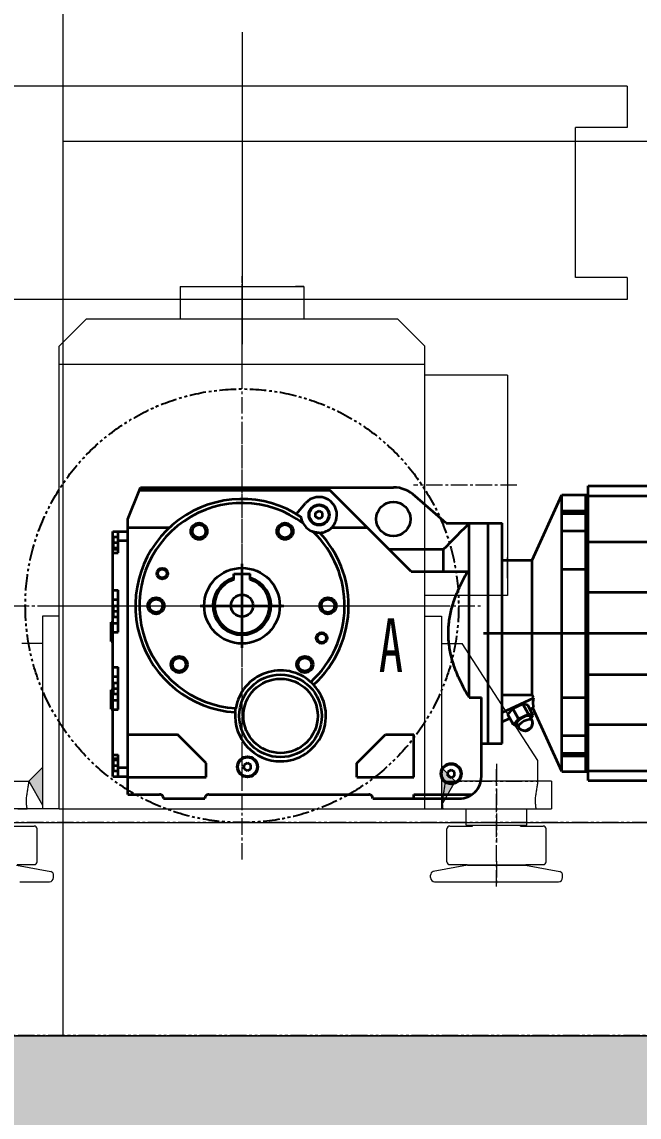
# Model space of a CAD drawing. Header units: millimetres. Extents: x -50460 to 50460, y -35640 to 35640.
# Drawn here: x -32865 to -32416, y 20405 to 21201 of the extents above; entities that cross this region are included whole.
import ezdxf

# ---------------------------------------------------------------- set-up
doc = ezdxf.new("R2010")
doc.units = ezdxf.units.MM
for name, pattern in [('双点画线', [22, 12, -2, 2, -2, 2, -2]), ('点画线', [18, 12, -2, 2, -2]), ('虚线', [2, 1, -1])]:
    doc.linetypes.add(name, pattern=pattern)
for name, color, linetype, lineweight in [('7', 30, '双点画线', 18), ('CDRAFT0', 7, 'Continuous', 15), ('EB0', 7, 'Continuous', 15), ('EB0_1', 7, 'Continuous', 15), ('loading', 57, 'Continuous', 18), ('RackFrame', 5, 'Continuous', 18), ('中心线层', 1, '点画线', 18), ('剖面线层', 6, 'Continuous', 18), ('尺寸线层', 4, 'Continuous', 18), ('粗实线层', 7, 'Continuous', 15), ('虚线层', 100, '虚线', 18)]:
    doc.layers.add(name, color=color, linetype=linetype, lineweight=lineweight)
doc.styles.add('标准', font='', dxfattribs={"width": 0.667})
doc.styles.get('标准').set_extended_font_data('宋体')

# ---------------------------------------------------------------- blocks, each defined once
blk = doc.blocks.new('*X245')
at = {"layer": '剖面线层', "linetype": 'Continuous', "lineweight": 18}
h = blk.add_hatch(dxfattribs=at)
h.set_pattern_fill('AR-CONC', color=256, style=0)
h.set_pattern_definition([(50, (0, 0), (182.18467, -15.9391), [19.05, -209.55]), (355, (0, 0), (-35.2428, 191.05664), [15.24, -167.64]), (100.451, (15.18, -1.33), (146.9425, 175.1167), [16.19, -178.09]), (46.1842, (0, 50.8), (271.07904, -42.0423), [28.575, -314.325]), (96.6356, (22.6, 47.3), (237.4042, 247.4256), [24.285, -267.135]), (351.184, (0, 50.8), (237.4046, 247.4251), [22.86, -251.46]), (21, (25.4, 38.1), (151.61488, -102.26552), [19.05, -209.55]), (326, (25.4, 38.1), (61.80203, 184.18797), [15.24, -167.64]), (71.4514, (38.03, 29.58), (213.4165, 81.92286), [16.19, -178.09]), (37.5, (0, 0), (3.0886, 84.55504), [0, -165.608, 0, -170.18, 0, -168.275]), (7.5, (0, 0), (66.81966, 100.18057), [0, -97.028, 0, -161.798, 0, -64.135]), (-32.5, (-56.64, 0), (135.590595, -5.728744), [0, -63.5, 0, -198.12, 0, -262.89]), (-42.5, (-82.04, 0), (148.12918, 25.4265), [0, -82.55, 0, -131.572, 0, -186.69])])
edge = h.paths.add_edge_path(flags=0)
edge.add_spline(control_points=[(-64667.56, -100), (-64658.88, -84.4), (-64651.17, -66.3), (-64650.02, -48.67)], knot_values=[0, 0, 0, 0, 54.680686, 54.680686, 54.680686, 54.680686], weights=[1, 1, 1, 1], degree=3, periodic=0)
edge.add_spline(control_points=[(-64650.02, -48.67), (-64649.79, -45.22), (-64650, -15.56), (-64687.48, 29.82), (-64674.52, 80.02), (-64667.56, 100)], knot_values=[0, 0, 0, 0, 10.510768, 91.048565, 154.862088, 154.862088, 154.862088, 154.862088], weights=[1, 1, 1, 1, 1, 1], degree=3, periodic=0)
edge.add_line((-64667.56, 100), (-10066.82, 100))
edge.add_spline(control_points=[(-10066.82, 100), (-10073.78, 80.02), (-10086.74, 29.82), (-10036.22, -31.33), (-10056.44, -81.36), (-10066.82, -100)], knot_values=[0, 0, 0, 0, 64.069741, 144.930907, 209.542774, 209.542774, 209.542774, 209.542774], weights=[1, 1, 1, 1, 1, 1], degree=3, periodic=0)
edge.add_line((-10066.82, -100), (-64667.56, -100))
at = {"layer": '7', "linetype": '双点画线', "lineweight": 25}
blk.add_line((-10066.82, 100), (-64667.56, 100), dxfattribs=at)
blk = doc.blocks.new('*X253')
at = {"layer": '尺寸线层'}
for p, q in [((-54087, 77.5), (0, 77.5)), ((-54087, -77.5), (0, -77.5))]:
    blk.add_line(p, q, dxfattribs=at)
blk = doc.blocks.new('*X859')
at = {"layer": 'EB0_1'}
for p, q in [((2940, 130), (2010, 130)), ((2940, 130), (2940, 100)), ((2902.48, -9), (2902.48, 100)), ((2940, 100), (2902.48, 100)), ((2940, -9), (2902.48, -9)), ((2940, -9), (2940, -25)), ((2940, -25), (2437.59, -25))]:
    blk.add_line(p, q, dxfattribs=at)
at = {"layer": '中心线层'}
for p, q in [((2660, 169.1), (2660, -57.38)), ((2660, 159.71), (2660, -52.84))]:
    blk.add_line(p, q, dxfattribs=at)
blk = doc.blocks.new('*X863')
at = {"layer": 'CDRAFT0', "color": 1, "linetype": 'Continuous', "lineweight": 35}
for p, q in [((-83, 63), (-74.51545, 84)), ((-74.51545, 84), (-73.707397, 86)), ((-74.51545, 84), (63.799999, 84)), ((-73.707397, 86), (110, 86)), ((122.900002, 24.9), (63.799999, 84)), ((148.300003, 60), (125.953758, 79.567368)), ((211, 33), (232.5, 80.5)), ((232.5, 80.5), (251.5, 80.5)), ((232.5, -120.5), (232.5, 80.5)), ((250, -120.5), (250, 80.5)), ((251.5, 87), (481, 87)), ((251.5, -127), (251.5, 87)), ((251.5, 79.831932), (481, 79.831932)), ((39.517685, 66.667854), (46.087379, 74.410706)), ((43.098392, 64.403358), (43.097393, 64.411682)), ((43.101448, 64.378624), (43.098392, 64.403358)), ((43.106647, 64.337852), (43.101448, 64.378624)), ((43.11409, 64.28141), (43.106647, 64.337852)), ((43.123848, 64.209801), (43.11409, 64.28141)), ((43.135994, 64.124443), (43.123848, 64.209801)), ((43.150688, 64.026291), (43.135994, 64.124443)), ((43.168091, 63.916164), (43.150688, 64.026291)), ((43.188385, 63.794888), (43.168091, 63.916164)), ((43.211792, 63.662895), (43.188385, 63.794888)), ((43.238888, 63.518909), (43.211792, 63.662895)), ((53.5, 67.443375), (56, 68.886749)), ((53.5, 64.556625), (53.5, 67.443375)), ((56, 63.113247), (53.5, 64.556625)), ((58.5, 67.443375), (56, 68.886749)), ((56, 63.113247), (58.5, 64.556625)), ((58.5, 64.556625), (58.5, 67.443375)), ((232.5, 69.013664), (251.5, 69.013664)), ((232.5, 67.077187), (251.5, 67.077187)), ((-83, -137.100006), (-83, 63)), ((-83, 56.82687), (-52.696838, 56.82687)), ((43.270195, 63.362808), (43.238888, 63.518909)), ((43.306206, 63.194653), (43.270195, 63.362808)), ((43.347416, 63.014519), (43.306206, 63.194653)), ((43.394318, 62.822464), (43.347416, 63.014519)), ((43.447235, 62.619232), (43.394318, 62.822464)), ((43.506577, 62.405727), (43.447235, 62.619232)), ((43.573032, 62.18203), (43.506577, 62.405727)), ((43.647289, 61.948223), (43.573032, 62.18203)), ((43.730045, 61.70438), (43.647289, 61.948223)), ((43.821987, 61.450584), (43.730045, 61.70438)), ((43.923729, 61.187134), (43.821987, 61.450584)), ((44.033913, 60.919331), (43.923729, 61.187134)), ((44.152008, 60.649643), (44.033913, 60.919331)), ((44.278259, 60.378365), (44.152008, 60.649643)), ((44.412895, 60.105782), (44.278259, 60.378365)), ((44.556168, 59.832199), (44.412895, 60.105782)), ((65.211449, 56.827011), (65.547836, 57.177547)), ((65.211609, 56.82687), (90.973129, 56.82687)), ((65.547836, 57.177547), (65.872757, 57.542549)), ((65.872757, 57.542549), (66.184853, 57.921185)), ((66.184853, 57.921185), (66.483116, 58.312359)), ((66.483116, 58.312359), (66.766708, 58.714863)), ((66.766708, 58.714863), (67.034782, 59.127487)), ((67.034782, 59.127487), (67.286491, 59.549026)), ((67.286491, 59.549026), (67.521187, 59.978359)), ((67.521187, 59.978359), (67.738571, 60.414185)), ((67.738571, 60.414185), (67.9384, 60.855061)), ((67.9384, 60.855061), (68.120407, 61.299541)), ((68.120445, 61.29953), (68.120461, 61.29953)), ((148.300003, 60), (189, 60)), ((159.164368, 53.833286), (162.023849, 56.705109)), ((162.023849, 56.705109), (165, 59.693161)), ((165, -66.636894), (165, 60)), ((179, -100), (179, 60)), ((189, -100), (189, 60)), ((-94, 54), (-83, 54)), ((-94, -124), (-94, 54)), ((-93.5, 50), (-90, 50)), ((-93.5, 46), (-93.5, 50)), ((-90, 47.5), (-90, 54)), ((52.033653, 53.619736), (51.778042, 53.704552)), ((52.286987, 53.541431), (52.033653, 53.619736)), ((52.537853, 53.469421), (52.286987, 53.541431)), ((52.786053, 53.4035), (52.537853, 53.469421)), ((53.031391, 53.343456), (52.786053, 53.4035)), ((53.273682, 53.289082), (53.031391, 53.343456)), ((53.512726, 53.240158), (53.273682, 53.289082)), ((53.748302, 53.196491), (53.512726, 53.240158)), ((53.976776, 53.158333), (53.748302, 53.196491)), ((54.195786, 53.125618), (53.976776, 53.158333)), ((54.405342, 53.097893), (54.195786, 53.125618)), ((54.605469, 53.074703), (54.405342, 53.097893)), ((54.796185, 53.055595), (54.605469, 53.074703)), ((54.977509, 53.040115), (54.796185, 53.055595)), ((55.149464, 53.027805), (54.977509, 53.040115)), ((55.312061, 53.018215), (55.149464, 53.027805)), ((55.46484, 53.010983), (55.312061, 53.018215)), ((55.607475, 53.005836), (55.46484, 53.010983)), ((55.739956, 53.002483), (55.607475, 53.005836)), ((55.862282, 53.000626), (55.739956, 53.002483)), ((55.974442, 52.999966), (55.862282, 53.000626)), ((55.974442, 52.999966), (56.076431, 53.000217)), ((56.076431, 53.000217), (56.1684, 53.001087)), ((56.1684, 53.001087), (56.251007, 53.002415)), ((56.251007, 53.002415), (56.323967, 53.004025)), ((56.323967, 53.004025), (56.386856, 53.005753)), ((56.386856, 53.005753), (56.439232, 53.007423)), ((56.439232, 53.007423), (56.480412, 53.008865)), ((56.480412, 53.008865), (56.51004, 53.009987)), ((56.51004, 53.009987), (56.527939, 53.010712)), ((56.527939, 53.010712), (56.533947, 53.010971)), ((151.221649, 45.850643), (153.769226, 48.412025)), ((153.769226, 48.412025), (156.414886, 51.070992)), ((156.414886, 51.070992), (159.164368, 53.833286)), ((232.5, 54.349266), (251.5, 54.349266)), ((-94, 41), (-90, 41)), ((-93.5, 46), (-90, 46)), ((-93.5, 42), (-93.5, 46)), ((-93.5, 42), (-90, 42)), ((-90, 47.5), (-83, 47.5)), ((-90, 38.400658), (-90, 47.5)), ((106.800331, 40.999672), (146.399994, 40.999672)), ((146.399994, 40.999672), (148.766891, 43.381508)), ((146.399994, 24.9), (146.399994, 40.999672)), ((148.766891, 43.381508), (151.221649, 45.850643)), ((251.5, 46.366024), (481, 46.366024)), ((-94, 38.400658), (-90, 38.400658)), ((189, 33), (211, 33)), ((211, -64.810318), (211, 33)), ((0, -30.5), (0, 30.5)), ((122.900002, 24.9), (164.000061, 24.9)), ((163.131836, 23.354158), (164.000061, 24.9)), ((232.5, 26.65638), (251.5, 26.65638)), ((-6, 23.299999), (6, 23.299999)), ((-6, 19.078785), (-6, 23.299999)), ((6, 19.078785), (6, 23.299999)), ((158.625626, 14.579378), (159.297607, 15.987962)), ((159.297607, 15.987962), (160.000046, 17.416662)), ((160.000046, 17.416662), (160.73378, 18.866522)), ((160.73378, 18.866522), (161.49971, 20.338629)), ((161.49971, 20.338629), (162.298721, 21.834112)), ((162.298721, 21.834112), (163.131836, 23.354158)), ((-94, 11.299782), (-90, 11.299782)), ((-90, -19.299782), (-90, 11.299782)), ((155.697144, 7.804441), (156.22757, 9.12674)), ((156.22757, 9.12674), (156.785004, 10.464502)), ((156.785004, 10.464502), (157.370041, 11.818595)), ((157.370041, 11.818595), (157.983353, 13.18991)), ((157.983353, 13.18991), (158.625626, 14.579378)), ((251.5, 9.831527), (481, 9.831527)), ((-94, 4.660254), (-90, 4.660254)), ((-93.5, 0), (-90, 0)), ((-93.5, -4), (-93.5, 0)), ((-30.5, 0), (30.5, 0)), ((152.69606, -1.085554), (153.051758, 0.150468)), ((153.051758, 0.150468), (153.431107, 1.396621)), ((153.431107, 1.396621), (153.834473, 2.6536)), ((153.834473, 2.6536), (154.262314, 3.922124)), ((154.262314, 3.922124), (154.715042, 5.202929)), ((154.715042, 5.202929), (155.193161, 6.496774)), ((155.193161, 6.496774), (155.697144, 7.804441)), ((-93.5, -4), (-90, -4)), ((-93.5, -8), (-93.5, -4)), ((151.040009, -8.326005), (151.260529, -7.136995)), ((151.260529, -7.136995), (151.502899, -5.94172)), ((151.502899, -5.94172), (151.767365, -4.739568)), ((151.767365, -4.739568), (152.054184, -3.529916)), ((152.054184, -3.529916), (152.363647, -2.312128)), ((152.363647, -2.312128), (152.69606, -1.085554)), ((-95, -12), (-93.999954, -12)), ((-95, -26), (-95, -12)), ((-94, -12.660254), (-90, -12.660254)), ((-93.5, -8), (-90, -8)), ((150.092926, -16.523113), (150.165283, -15.361572)), ((150.165283, -15.361572), (150.258453, -14.197816)), ((150.258453, -14.197816), (150.372498, -13.031282)), ((150.372498, -13.031282), (150.507538, -11.861409)), ((150.507538, -11.861409), (150.663696, -10.687624)), ((150.663696, -10.687624), (150.841125, -9.50935)), ((150.841125, -9.50935), (151.040009, -8.326005)), ((-94, -19.299782), (-90, -19.299782)), ((150, -20), (150.010315, -18.841774)), ((150.010986, -21.19474), (150, -20)), ((150.010315, -18.841774), (150.04129, -17.682995)), ((150.04393, -22.390087), (150.010986, -21.19474)), ((150.04129, -17.682995), (150.092926, -16.523113)), ((150.098877, -23.586645), (150.04393, -22.390087)), ((150.175888, -24.785025), (150.098877, -23.586645)), ((175.45, -20), (253.55, -20)), ((179, -20), (250, -20)), ((238.45, -20), (492.55, -20)), ((-95, -26), (-93.999947, -26)), ((150.27504, -25.985836), (150.175888, -24.785025)), ((150.396423, -27.189695), (150.27504, -25.985836)), ((150.540161, -28.397224), (150.396423, -27.189695)), ((150.706421, -29.609051), (150.540161, -28.397224)), ((150.895355, -30.825808), (150.706421, -29.609051)), ((151.107162, -32.048141), (150.895355, -30.825808)), ((151.342072, -33.276699), (151.107162, -32.048141)), ((151.600327, -34.51215), (151.342072, -33.276699)), ((151.882172, -35.755169), (151.600327, -34.51215)), ((152.187943, -37.006443), (151.882172, -35.755169)), ((152.517929, -38.266674), (152.187943, -37.006443)), ((152.872513, -39.536587), (152.517929, -38.266674)), ((153.25206, -40.816917), (152.872513, -39.536587)), ((-94, -44.700218), (-90, -44.700218)), ((-90, -75.299782), (-90, -44.700218)), ((153.656998, -42.108421), (153.25206, -40.816917)), ((154.087738, -43.411877), (153.656998, -42.108421)), ((154.5448, -44.728085), (154.087738, -43.411877)), ((155.028656, -46.057865), (154.5448, -44.728085)), ((155.539871, -47.402069), (155.028656, -46.057865)), ((156.079025, -48.76157), (155.539871, -47.402069)), ((-94, -51.339745), (-90, -51.339745)), ((50.075371, -55.470879), (49.978085, -55.383671)), ((50.171944, -55.558155), (50.075371, -55.470879)), ((50.267654, -55.645336), (50.171944, -55.558155)), ((50.362373, -55.732292), (50.267654, -55.645336)), ((156.646744, -50.137283), (156.079025, -48.76157)), ((157.243683, -51.530144), (156.646744, -50.137283)), ((157.87056, -52.941128), (157.243683, -51.530144)), ((158.528107, -54.371243), (157.87056, -52.941128)), ((159.217133, -55.821545), (158.528107, -54.371243)), ((251.5, -49.831528), (481, -49.831528)), ((-95, -61), (-93.999992, -61)), ((-95, -68), (-95, -61)), ((-93.5, -56), (-90, -56)), ((-93.5, -64), (-93.5, -56)), ((-93.5, -60), (-90, -60)), ((50.455967, -55.818871), (50.362373, -55.732292)), ((50.548306, -55.904942), (50.455967, -55.818871)), ((50.639259, -55.990364), (50.548306, -55.904942)), ((50.728699, -56.074997), (50.639259, -55.990364)), ((50.816494, -56.158699), (50.728699, -56.074997)), ((50.902325, -56.241142), (50.816494, -56.158699)), ((50.985889, -56.321983), (50.902325, -56.241142)), ((51.067085, -56.401089), (50.985889, -56.321983)), ((51.145828, -56.478317), (51.067085, -56.401089)), ((51.222019, -56.553535), (51.145828, -56.478317)), ((51.29557, -56.626602), (51.222019, -56.553535)), ((51.366383, -56.697388), (51.29557, -56.626602)), ((51.434368, -56.765751), (51.366383, -56.697388)), ((51.499413, -56.831535), (51.434368, -56.765751)), ((51.561234, -56.894405), (51.499413, -56.831535)), ((51.619717, -56.954182), (51.561234, -56.894405)), ((51.674801, -57.010769), (51.619717, -56.954182)), ((51.72644, -57.064064), (51.674801, -57.010769)), ((51.774578, -57.113964), (51.72644, -57.064064)), ((51.81916, -57.160374), (51.774578, -57.113964)), ((51.860134, -57.203194), (51.81916, -57.160374)), ((51.897446, -57.242317), (51.860134, -57.203194)), ((51.931019, -57.277618), (51.897446, -57.242317)), ((51.960709, -57.30891), (51.931019, -57.277618)), ((51.986496, -57.336151), (51.960709, -57.30891)), ((52.008358, -57.359299), (51.986496, -57.336151)), ((52.026287, -57.378323), (52.008358, -57.359299)), ((52.04026, -57.393181), (52.026287, -57.378323)), ((52.050262, -57.403843), (52.04026, -57.393181)), ((52.056274, -57.410263), (52.050262, -57.403843)), ((52.058281, -57.412415), (52.056274, -57.410263)), ((159.938492, -57.293125), (159.217133, -55.821545)), ((160.693069, -58.787121), (159.938492, -57.293125)), ((161.481827, -60.304726), (160.693069, -58.787121)), ((162.305801, -61.847176), (161.481827, -60.304726)), ((163.166031, -63.415771), (162.305801, -61.847176)), ((164.063705, -65.011871), (163.166031, -63.415771)), ((-95, -75), (-95, -68)), ((-94, -68.660255), (-90, -68.660255)), ((-93.5, -64), (-90, -64)), ((165, -66.636894), (164.063705, -65.011871)), ((165, -66.636894), (174, -66.636894)), ((174, -124), (174, -66.636894)), ((189, -64.810318), (211, -64.810318)), ((189, -77.531898), (212.010666, -66.902359)), ((196.890549, -74.652306), (204.120117, -71.312683)), ((208.145035, -78.749771), (204.120117, -71.312683)), ((207.734894, -72.321655), (204.120117, -71.312683)), ((211.141769, -65.103928), (211, -64.810318)), ((211.284393, -65.399261), (211.141769, -65.103928)), ((211.427887, -65.696335), (211.284393, -65.399261)), ((211.57225, -65.995171), (211.427887, -65.696335)), ((211.717499, -66.295769), (211.57225, -65.995171)), ((211.863632, -66.59816), (211.717499, -66.295769)), ((211.740433, -70.159546), (211.758377, -69.527428)), ((211.740433, -70.783119), (211.740433, -70.159546)), ((211.758377, -71.398666), (211.740433, -70.783119)), ((211.758377, -69.527428), (211.794296, -68.886208)), ((211.794296, -72.006699), (211.758377, -71.398666)), ((211.794296, -68.886208), (211.848251, -68.235344)), ((211.848251, -68.235344), (211.920334, -67.574257)), ((212.010666, -66.902359), (211.863632, -66.59816)), ((211.920334, -67.574257), (212.010666, -66.902359)), ((232.5, -66.65638), (251.5, -66.65638)), ((-95, -75), (-93.999977, -75)), ((-94, -75.299782), (-90, -75.299782)), ((-4.893054, -77.345383), (-4.892819, -77.342453)), ((-4.892819, -77.342453), (-4.89211, -77.333672)), ((-4.89211, -77.333672), (-4.890923, -77.319061)), ((-4.890923, -77.319061), (-4.88925, -77.298653)), ((-4.88925, -77.298653), (-4.887087, -77.272453)), ((-4.887087, -77.272453), (-4.884429, -77.240562)), ((-4.884429, -77.240562), (-4.88126, -77.203049)), ((-4.88126, -77.203049), (-4.877567, -77.159973)), ((-4.877567, -77.159973), (-4.873333, -77.111412)), ((-4.873333, -77.111412), (-4.868547, -77.057442)), ((-4.868547, -77.057442), (-4.863205, -76.998306)), ((-4.863205, -76.998306), (-4.857285, -76.934135)), ((-4.857285, -76.934135), (-4.850769, -76.865044)), ((-4.850769, -76.865044), (-4.843634, -76.791153)), ((-4.843634, -76.791153), (-4.835859, -76.712578)), ((-4.835859, -76.712578), (-4.827423, -76.629425)), ((-4.827423, -76.629425), (-4.818306, -76.541824)), ((-4.818306, -76.541824), (-4.808486, -76.449898)), ((-4.808486, -76.449898), (-4.797958, -76.353935)), ((-4.797958, -76.353935), (-4.786729, -76.254356)), ((-4.786729, -76.254356), (-4.774788, -76.151329)), ((-4.774788, -76.151329), (-4.762125, -76.045013)), ((-4.762125, -76.045013), (-4.74873, -75.935585)), ((-4.74873, -75.935585), (-4.734591, -75.823212)), ((-4.734591, -75.823212), (-4.719698, -75.708054)), ((-4.719698, -75.708054), (-4.704041, -75.590286)), ((-4.704041, -75.590286), (-4.687612, -75.4701)), ((-4.687612, -75.4701), (-4.670458, -75.348068)), ((-4.670458, -75.348068), (-4.652613, -75.224518)), ((-4.652613, -75.224518), (-4.634095, -75.099655)), ((-4.634095, -75.099655), (-4.614921, -74.973663)), ((-4.614921, -74.973663), (-4.59511, -74.846725)), ((-4.59511, -74.846725), (-4.574679, -74.719048)), ((-4.574679, -74.719048), (-4.553645, -74.590813)), ((-4.553645, -74.590813), (-4.532027, -74.462212)), ((193.275757, -79.000908), (196.890549, -74.652306)), ((197.30069, -86.437988), (193.275757, -79.000908)), ((200.915466, -82.089394), (196.890549, -74.652306)), ((200.915466, -82.089394), (208.145035, -78.749771)), ((211.759827, -79.758743), (207.734894, -72.321655)), ((211.759827, -79.758743), (208.145035, -78.749771)), ((209.226074, -75.076973), (212.010666, -73.790657)), ((232.5, -120.5), (211.470764, -74.040054)), ((211.848251, -72.607719), (211.794296, -72.006699)), ((211.920334, -73.202209), (211.848251, -72.607719)), ((212.010666, -73.790657), (211.920334, -73.202209)), ((189, -84.420197), (194.766937, -81.756218)), ((197.30069, -86.437988), (200.915466, -82.089394)), ((200.579086, -87.353073), (197.30069, -86.437988)), ((201.034836, -88.19519), (199.693192, -85.716164)), ((210.708954, -82.959595), (209.36731, -80.480568)), ((210.074142, -81.786613), (211.759827, -79.758743)), ((210.879028, -83.304565), (210.708954, -82.959595)), ((210.832062, -87.547668), (210.993073, -87.165291)), ((211.022339, -83.661301), (210.879028, -83.304565)), ((210.993073, -87.165291), (211.126846, -86.757309)), ((211.138626, -84.029579), (211.022339, -83.661301)), ((211.126846, -86.757309), (211.220612, -86.367378)), ((211.226395, -84.405075), (211.138626, -84.029579)), ((211.220612, -86.367378), (211.284271, -85.96508)), ((211.285797, -84.790154), (211.226395, -84.405075)), ((211.284271, -85.96508), (211.297577, -85.838295)), ((211.31543, -85.177338), (211.285797, -84.790154)), ((211.297577, -85.838295), (211.31723, -85.509041)), ((211.31723, -85.509041), (211.31543, -85.177338)), ((251.5, -86.36602), (481, -86.36602)), ((-83, -93.474998), (-46.849998, -93.474998)), ((-26.1, -114.224998), (-46.849998, -93.474998)), ((83.5, -114.224998), (104.25, -93.474998)), ((104.25, -93.474998), (125, -93.474998)), ((125, -124.599998), (125, -93.474998)), ((201.230621, -88.526245), (201.034836, -88.19519)), ((201.450897, -88.841331), (201.230621, -88.526245)), ((201.695618, -89.140099), (201.450897, -88.841331)), ((201.961975, -89.418945), (201.695618, -89.140099)), ((202.251862, -89.679283), (201.961975, -89.418945)), ((202.559814, -89.91584), (202.251862, -89.679283)), ((202.836517, -90.09877), (202.559814, -89.91584)), ((203.12291, -90.26239), (202.836517, -90.09877)), ((203.236328, -90.320595), (203.12291, -90.26239)), ((203.607941, -90.48732), (203.236328, -90.320595)), ((203.985672, -90.622086), (203.607941, -90.48732)), ((204.400391, -90.733231), (203.985672, -90.622086)), ((204.808578, -90.807556), (204.400391, -90.733231)), ((204.903458, -90.820061), (204.808578, -90.807556)), ((205.11972, -90.841988), (204.903458, -90.820061)), ((205.329941, -90.854675), (205.11972, -90.841988)), ((205.533112, -90.858971), (205.329941, -90.854675)), ((205.533112, -90.858971), (205.728317, -90.855789)), ((205.728317, -90.855789), (206.031555, -90.836769)), ((206.031555, -90.836769), (206.24086, -90.813675)), ((206.24086, -90.813675), (206.438095, -90.784477)), ((206.438095, -90.784477), (206.623917, -90.750359)), ((206.623917, -90.750359), (206.79924, -90.712265)), ((206.79924, -90.712265), (206.874069, -90.694252)), ((206.874069, -90.694252), (207.010315, -90.658745)), ((207.010315, -90.658745), (207.140884, -90.621429)), ((207.140884, -90.621429), (207.266418, -90.582497)), ((207.266418, -90.582497), (207.387512, -90.542061)), ((207.387512, -90.542061), (207.517303, -90.495575)), ((207.517303, -90.495575), (207.642883, -90.447449)), ((207.642883, -90.447449), (207.764801, -90.397736)), ((207.764801, -90.397736), (207.88356, -90.346413)), ((207.88356, -90.346413), (207.998901, -90.293785)), ((207.998901, -90.293785), (208.112045, -90.239456)), ((208.112045, -90.239456), (208.223343, -90.183311)), ((208.223343, -90.183311), (208.33316, -90.125237)), ((208.33316, -90.125237), (208.441864, -90.065048)), ((208.441864, -90.065048), (208.549728, -90.002579)), ((208.549728, -90.002579), (208.657089, -89.937576)), ((208.657089, -89.937576), (208.764236, -89.869789)), ((208.764236, -89.869789), (208.872162, -89.798439)), ((208.872162, -89.798439), (208.980453, -89.723564)), ((208.980453, -89.723564), (209.089432, -89.644745)), ((209.089432, -89.644745), (209.199326, -89.561523)), ((209.199326, -89.561523), (209.299408, -89.482246)), ((209.299408, -89.482246), (209.40065, -89.398453)), ((209.40065, -89.398453), (209.503311, -89.309547)), ((209.503311, -89.309547), (209.607544, -89.214897)), ((209.607544, -89.214897), (209.663559, -89.162102)), ((209.663559, -89.162102), (209.791336, -89.036163)), ((209.791336, -89.036163), (209.921524, -88.899261)), ((209.921524, -88.899261), (210.053848, -88.750099)), ((210.053848, -88.750099), (210.187637, -88.587509)), ((210.187637, -88.587509), (210.369415, -88.344048)), ((210.369415, -88.344048), (210.478836, -88.182365)), ((210.478836, -88.182365), (210.586365, -88.009918)), ((210.586365, -88.009918), (210.69072, -87.826981)), ((210.69072, -87.826981), (210.790634, -87.633949)), ((210.790634, -87.633949), (210.832062, -87.547668)), ((232.5, -94.349266), (251.5, -94.349266)), ((174, -100), (189, -100)), ((-94, -108.400658), (-90, -108.400658)), ((-94, -111), (-90, -111)), ((-90, -117.5), (-90, -108.400658)), ((232.5, -107.077187), (251.5, -107.077187)), ((232.5, -109.013664), (251.5, -109.013664)), ((-93.5, -112), (-90, -112)), ((-93.5, -116), (-93.5, -112)), ((-93.5, -116), (-90, -116)), ((-93.5, -120), (-93.5, -116)), ((-90, -117.5), (-83, -117.5)), ((-90, -124), (-90, -117.5)), ((-26.1, -124.599998), (-26.1, -114.224998)), ((1.5, -115.556625), (4, -114.113251)), ((1.5, -118.443375), (1.5, -115.556625)), ((4, -119.886749), (1.5, -118.443375)), ((6.5, -115.556625), (4, -114.113251)), ((4, -119.886749), (6.5, -118.443375)), ((6.5, -118.443375), (6.5, -115.556625)), ((83.5, -124.599998), (83.5, -114.224998)), ((149.5, -120.556625), (152, -119.113251)), ((154.5, -120.556625), (152, -119.113251)), ((-94, -124), (-83, -124)), ((-93.5, -120), (-90, -120)), ((-83, -124.599998), (-26.1, -124.599998)), ((83.5, -124.599998), (125, -124.599998)), ((149.5, -123.443375), (149.5, -120.556625)), ((152, -124.886749), (149.5, -123.443375)), ((152, -124.886749), (154.5, -123.443375)), ((154.5, -123.443375), (154.5, -120.556625)), ((232.5, -120.5), (251.5, -120.5)), ((251.5, -119.831932), (481, -119.831932)), ((251.5, -127), (481, -127)), ((-83, -137.100006), (-59.900002, -137.100006)), ((-57, -140), (-27, -140)), ((-24.1, -137.100006), (92.099998, -137.100006)), ((95, -140), (125, -140)), ((125, -137.100006), (167.186401, -137.100006)), ((125, -140), (125, -137.100006)), ((125, -140), (158, -140))]:
    blk.add_line(p, q, dxfattribs=at)
for centre, radius in [((56, 66), 7.5), ((56, 66), 7), ((110, 63), 12.5), ((-31.25, 54.126588), 6), ((-31.25, 54.126588), 4.795), ((31.25, 54.126588), 6), ((31.25, 54.126588), 4.795), ((-57.948991, 23.412912), 4), ((-57.948991, 23.412912), 3.195), ((0, 0), 27.5), ((0, 0), 8), ((-62.5, 0), 6), ((-62.5, 0), 4.795), ((62.5, 0), 6), ((62.5, 0), 4.795), ((57.948991, -23.412912), 4), ((57.948991, -23.412912), 3.195), ((-45.709606, -42.624898), 6), ((-45.709606, -42.624898), 4.795), ((45.709606, -42.624898), 6), ((45.709606, -42.624898), 4.795), ((28, -80), 30), ((28, -80), 27), ((4, -117), 7.5), ((4, -117), 7), ((152, -122), 7.5), ((152, -122), 7)]:
    blk.add_circle(centre, radius, dxfattribs=at)
for centre, radius, start, end in [((110, 63), 23, 46.080929764, 90), ((0, 0), 77.5, 56.213804273, 266.380155757), ((0, 0), 74.6, 53.325442194, 266.517076402), ((55.999967, 65.999961), 13, 338.803256831, 139.685684431), ((56, 66), 13, 208.323027688, 251.048780043), ((56, 66), 13, 272.353963057, 315.119918622), ((0, 0), 74.6, 312.063014388, 46.046356473), ((0, 0), 77.5, 0, 43.15799666), ((0, 0), 21.154701, 106.476669778, 73.523330223), ((0, 0), 20, 107.457602338, 72.542397662), ((0, 0), 77.5, 312.199935578, 359.999999999), ((28, -80), 33, 48.240711512, 170.339384947), ((28, -80), 33, 270, 43.19412209), ((28, -80), 33, 175.385973098, 270), ((158, -124), 16, 270.000000001, 0.000000037), ((-59.9, -140), 2.9, 0, 90.000030147), ((-24.1, -140), 2.9, 90.000007536, 180.000482344), ((92.1, -140), 2.9, 0, 90.000030147)]:
    blk.add_arc(centre, radius, start, end, dxfattribs=at)
for centre, major_axis, ratio, start_param, end_param in [((204.530254, -83.098366), (4.837059, 2.617797), 0.3422823877, 0, 3.1415919903), ((205.871895, -85.577395), (4.837059, 2.617797), 0.3422823877, 0, 3.1415918799), ((206.311627, -85.339413), (4.397326, 2.379816), 0.9395971225, 4.7123893915, 6.2831853072), ((205.432162, -85.815376), (4.397326, 2.379816), 0.9395971225, 3.1415923435, 4.7123887273)]:
    blk.add_ellipse(centre, major_axis=major_axis, ratio=ratio, start_param=start_param, end_param=end_param, dxfattribs=at)
blk.add_ellipse((208.107963, -89.70911), major_axis=(0.439733, 0.237982), ratio=0.3422825869, dxfattribs=at)
at = {"layer": 'CDRAFT0', "color": 1, "linetype": 'Continuous', "lineweight": 35, "insert": (99.392459, -9.098283), "char_height": 39, "width": 39.18410451, "attachment_point": 1, "line_spacing_factor": 1.15057, "style": '标准'}
blk.add_mtext('\\T1.1;A', dxfattribs=at)
blk = doc.blocks.new('*X864')
at = {"layer": '剖面线层', "linetype": 'Continuous', "lineweight": 18}
for points in [[(-145, -144.82), (-145, -117.5), (-155, -127.5)], [(145, -144.82), (145, -117.5), (155, -127.5)]]:
    blk.add_hatch(color=256, dxfattribs=at).paths.add_polyline_path(points, flags=0)
at = {"layer": '7'}
for p, q in [((-45, 232), (45, 232)), ((-222.28, -127.5), (-154.87, -127.5)), ((147.72, -127.5), (215.13, -127.5)), ((-163, -147.5), (-156.07, -147.5)), ((146.15, -147.5), (163, -147.5)), ((207, -147.5), (213.93, -147.5))]:
    blk.add_line(p, q, dxfattribs=at)
for points in [[(-156.07, -147.5), (-156.17, -147.02), (-156.31, -146.24), (-156.43, -145.46), (-156.53, -144.67), (-156.61, -143.88), (-156.66, -143.1), (-156.69, -142.31), (-156.7, -141.52), (-156.68, -140.73), (-156.63, -139.95), (-156.57, -139.17), (-156.49, -138.38), (-156.39, -137.6), (-156.28, -136.82), (-156.16, -136.04), (-156.03, -135.26), (-155.89, -134.48), (-155.75, -133.7), (-155.61, -132.92), (-155.48, -132.14), (-155.35, -131.36), (-155.23, -130.58), (-155.12, -129.8), (-155.02, -129.02), (-154.93, -128.23), (-154.87, -127.5)], [(146.15, -147.5), (146.1, -147.18), (146, -146.4), (145.92, -145.61), (145.87, -144.82), (145.84, -144.03), (145.83, -143.25), (145.85, -142.46), (145.89, -141.67), (145.96, -140.89), (146.04, -140.11), (146.14, -139.33), (146.25, -138.55), (146.37, -137.76), (146.5, -136.98), (146.64, -136.2), (146.78, -135.42), (146.91, -134.64), (147.05, -133.86), (147.18, -133.08), (147.3, -132.3), (147.41, -131.52), (147.51, -130.74), (147.59, -129.96), (147.66, -129.17), (147.7, -128.39), (147.72, -127.6), (147.72, -127.5)], [(213.93, -147.5), (213.83, -147.02), (213.69, -146.24), (213.57, -145.46), (213.47, -144.67), (213.39, -143.88), (213.34, -143.1), (213.31, -142.31), (213.3, -141.52), (213.32, -140.73), (213.37, -139.95), (213.43, -139.17), (213.51, -138.38), (213.61, -137.6), (213.72, -136.82), (213.84, -136.04), (213.97, -135.26), (214.11, -134.48), (214.25, -133.7), (214.39, -132.92), (214.52, -132.14), (214.65, -131.36), (214.77, -130.58), (214.88, -129.8), (214.98, -129.02), (215.07, -128.23), (215.13, -127.5)]]:
    blk.add_lwpolyline(points, dxfattribs=at)
at = {"layer": 'EB0_1'}
for p, q in [((-45, 232), (45, 232)), ((-45, 232), (-39, 232)), ((-45, 232), (-45, 208.5)), ((-45, 232), (45, 232)), ((-36.5, 232), (36.5, 232)), ((-36.5, 232), (36.5, 232)), ((-36.5, 232), (-32.5, 232)), ((45, 232), (39, 232)), ((45, 232), (45, 208.5)), ((-113, 208.5), (-133, 188.5)), ((-113, 208.5), (113, 208.5)), ((113, 208.5), (133, 188.5)), ((-133, -147.5), (-133, 188.5)), ((133, -147.5), (133, 188.5)), ((-133, 175.5), (133, 175.5)), ((-145, -7.5), (-145, -147.5)), ((-133, -7.5), (-145, -7.5)), ((133, -7.5), (145, -7.5)), ((145, -7.5), (145, -147.5)), ((-145, -27.5), (-160, -27.5)), ((145, -27.5), (160, -27.5)), ((215, -112.5), (160, -27.5)), ((-145, -117.5), (-155, -127.5)), ((145, -117.5), (155, -127.5)), ((215, -127.5), (215, -112.5)), ((-225, -127.5), (-155, -127.5)), ((-155, -127.5), (-145, -144.82)), ((155, -127.5), (145, -144.82)), ((225, -127.5), (155, -127.5)), ((207, -127.5), (163, -127.5)), ((225, -127.5), (225, -147.5)), ((-133, -147.5), (-225, -147.5)), ((-133, -147.5), (133, -147.5)), ((133, -147.5), (225, -147.5)), ((163, -159.5), (163, -147.5)), ((163, -147.5), (207, -147.5)), ((207, -159.5), (207, -147.5)), ((-167.5, -160), (-151, -160)), ((-149, -186), (-149, -162)), ((149, -186), (149, -162)), ((151, -160), (167.5, -160)), ((163, -159.5), (207, -159.5)), ((167.5, -160), (167.5, -159.5)), ((202.5, -160), (202.5, -159.5)), ((202.5, -160), (219, -160)), ((221, -186), (221, -162)), ((-164, -188.5), (-138.96, -192.97)), ((-163.5, -188), (-151, -188)), ((164, -188.5), (138.96, -192.97)), ((151, -188), (163.5, -188)), ((164, -188.5), (163.5, -188)), ((164, -188.5), (206, -188.5)), ((206, -188.5), (164, -188.5)), ((206, -188.5), (206.5, -188)), ((206, -188.5), (231.04, -192.97)), ((206.5, -188), (219, -188)), ((-137, -197.5), (-137, -195.78)), ((137, -197.5), (137, -195.78)), ((233, -197.5), (233, -195.78)), ((-161.5, -200.5), (-140, -200.5)), ((140, -200.5), (161.5, -200.5)), ((161.5, -200.5), (208.5, -200.5)), ((208.5, -200.5), (230, -200.5))]:
    blk.add_line(p, q, dxfattribs=at)
for centre, radius, start, end in [((-151, -162), 2, 0, 90), ((151, -162), 2, 90, 180), ((219, -162), 2, 0, 90), ((-151, -186), 2, 270, 0), ((151, -186), 2, 180, 270), ((219, -186), 2, 270, 0), ((-140, -197.5), 3, 270, 0), ((-140, -195.78), 3, 0, 69.71136), ((140, -195.78), 3, 110.28864, 180), ((140, -197.5), 3, 180, 270), ((230, -197.5), 3, 270, 360), ((230, -195.78), 3, 0, 69.71136)]:
    blk.add_arc(centre, radius, start, end, dxfattribs=at)
at = {"layer": '中心线层'}
for p, q in [((0, 198.5), (0, 239.5)), ((0, 164.14), (0, 233.5)), ((-166.69, 0), (174.74, 0)), ((185, -114.9), (185, -171.89)), ((185, -204.01), (185, -145.53))]:
    blk.add_line(p, q, dxfattribs=at)
at = {"layer": '中心线层', "linetype": '点画线', "lineweight": 18}
for p, q in [((0, -184.41), (0, 233.5)), ((0, -133), (0, 133)), ((-141, 0), (141, 0)), ((185, -185.51), (185, -202.77))]:
    blk.add_line(p, q, dxfattribs=at)
at = {"layer": '中心线层', "color": 1, "linetype": '点画线', "lineweight": 18}
blk.add_line((185, -148.73), (185, -118.5), dxfattribs=at)
at = {"layer": '虚线层', "linetype": '双点画线', "lineweight": 25}
blk.add_circle((0, 0), 157.5, dxfattribs=at)
blk = doc.blocks.new('*X903')
at = {"layer": 'EB0_1'}
for p, q in [((0, 80), (-60, 80)), ((-60, -80), (-60, 80)), ((0, 80), (0, -80)), ((0, -80), (-60, -80))]:
    blk.add_line(p, q, dxfattribs=at)
at = {"layer": '中心线层'}
blk.add_line((6.82, 0), (-68.46, 0), dxfattribs=at)
at = {"layer": '粗实线层'}
blk.add_line((0, -67.5), (0, -52.5), dxfattribs=at)
blk = doc.blocks.new('001')
at = {"layer": '7'}
for p, q in [((3997.63, -157.5), (-701.24, -157.5)), ((3997.63, -312.5), (-701.24, -312.5))]:
    blk.add_line(p, q, dxfattribs=at)
at = {"layer": 'EB0_1'}
blk.add_blockref('*X903', (3323, 87.5), dxfattribs=at)
at = {"layer": '尺寸线层'}
for name, p in [('*X859', (470, 247.5)), ('*X864', (3130, 0)), ('*X863', (3130, 0))]:
    blk.add_blockref(name, p, dxfattribs=at)

msp = doc.modelspace()

# ---------------------------------------------------------------- linework, layer by layer
at = {"layer": '7'}
for p, q in [((-31837.11, 20619.445), (-36535.981, 20619.445)), ((-31837.11, 20464.445), (-36535.981, 20464.445))]:
    msp.add_line(p, q, dxfattribs=at)
at = {"layer": 'loading'}
for p, q in [((-32834.742, 21114.445), (-30154.742, 21114.445)), ((-32834.742, 21114.445), (-32824.742, 21114.445)), ((-32704.742, 21114.445), (-30154.742, 21114.445))]:
    msp.add_line(p, q, dxfattribs=at)
at = {"layer": 'RackFrame'}
msp.add_line((-32834.742, 20464.445), (-32834.742, 27714.445), dxfattribs=at)

# ---------------------------------------------------------------- block references
at = {"layer": 'EB0'}
msp.add_blockref('*X245', (27151.299, 20364.445), dxfattribs=at)
at = {"layer": '尺寸线层'}
msp.add_blockref('*X253', (19105.258, 20541.945), dxfattribs=at)

# ---------------------------------------------------------------- next in the draw order: block references
msp.add_blockref('001', (-35834.742, 20776.945), dxfattribs=at)

doc.saveas('drawing.dxf')
